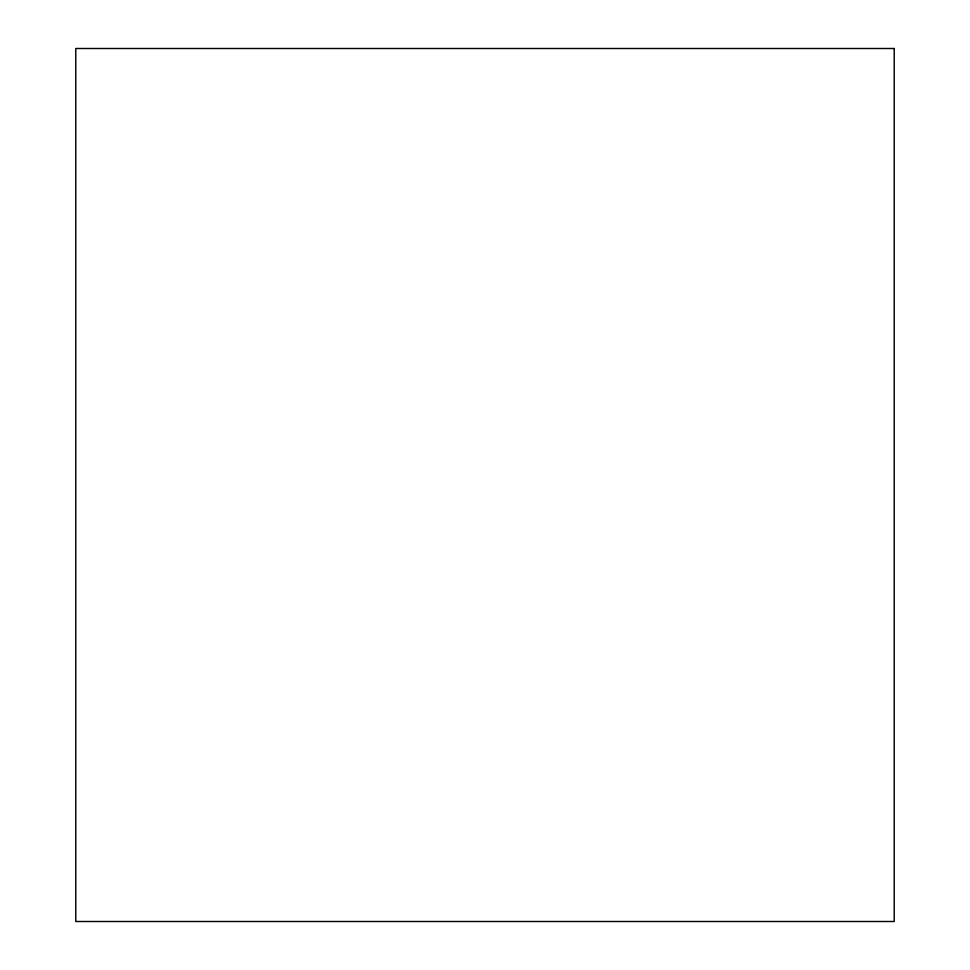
<?xml version="1.0" encoding="UTF-8"?>
<svg xmlns="http://www.w3.org/2000/svg" width="970" height="970" viewBox="0 0 970 970"><rect width="100%" height="100%" fill="white"/><g stroke="black" fill="none" stroke-linecap="round" stroke-linejoin="round"><path stroke-width="1.45" d="M894.219 48.5L75.781 48.5L75.781 921.5L894.219 921.5L894.219 48.5"/></g></svg>
